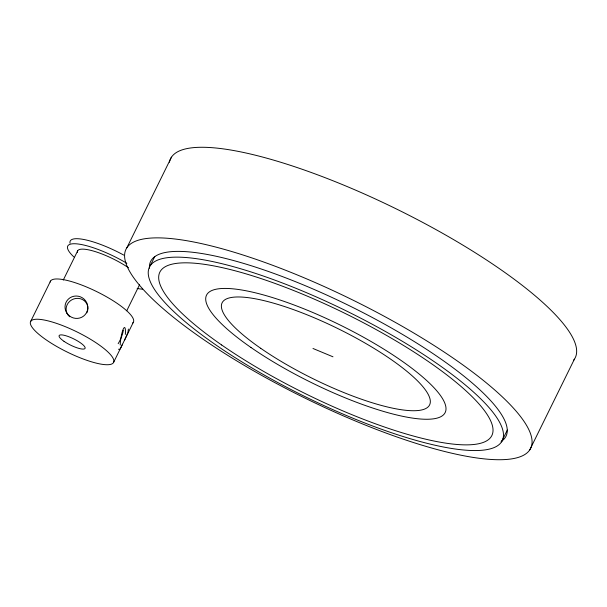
<?xml version="1.0" encoding="UTF-8"?>
<svg xmlns="http://www.w3.org/2000/svg" width="607" height="607" viewBox="0 0 607 607"><rect width="100%" height="100%" fill="white"/><g stroke="black" fill="none" stroke-linecap="round" stroke-linejoin="round"><path stroke-width="0.91" d="M124.488 340.277L127.91 332.674L128.388 329.085M30.729 321.331L50.54 281.064M63.257 280.093L77.704 250.737M126.863 247.793L171.44 157.19M126.757 310.754L139.557 284.751M150.21 265.79L154.8 256.458M113.463 362.637A46.253 11.192 26.2 0 0 56.55 323.387A46.253 11.192 26.2 0 0 46.276 339.928A46.253 11.192 26.2 0 0 113.463 362.637L133.282 322.37M501.496 441.904A196.569 47.551 26.2 0 0 260.904 275.199A196.569 47.551 26.2 0 0 215.159 344.442A196.569 47.551 26.2 0 0 501.496 441.904L507.338 430.029M529.805 449.81A225.478 54.547 26.2 0 0 253.84 258.582A225.478 54.547 26.2 0 0 201.357 338.008A225.478 54.547 26.2 0 0 529.805 449.81L574.389 359.207M122.546 344.222C121.461 345.353 120.414 350.892 118.486 349.222M312.977 348.479L332.977 356.802M123.312 330.352A10.987 2.686 -67.4 0 1 118.153 343.699M69.722 316.771A10.987 10.311 -20.9 0 1 68.242 302.916A10.987 10.311 -20.9 0 1 82.628 299.615A10.987 10.311 -20.9 0 1 86.839 312.84M77.415 252.383A35.267 8.528 26.2 0 1 94.419 251.351A35.267 8.528 26.2 0 1 128.509 267.763M50.161 282.073A46.253 11.192 26.2 0 1 97.894 292.195A46.253 11.192 26.2 0 1 132.501 323.212M120.194 345.049A11.487 1.996 -81.2 0 1 123.365 328.857A11.487 1.996 -81.2 0 1 125.346 334.374M70.017 243.202A46.253 11.192 26.2 0 1 123.76 255.092M142.539 289.175A46.253 11.192 26.2 0 1 137.159 288.454M73.948 256.989A46.253 11.192 26.2 0 1 77.84 243.968A46.253 11.192 26.2 0 1 126.855 263.294M169.429 162.274A225.478 54.547 26.2 0 1 396.007 208.77A225.478 54.547 26.2 0 1 573.44 360.475M149.459 268.264A198.011 47.907 26.2 0 1 349.882 306.011A198.011 47.907 26.2 0 1 501.086 441.517M64.031 341.339A14.454 3.498 26.2 0 0 85.026 348.441A14.454 3.498 26.2 0 0 67.24 336.172A14.454 3.498 26.2 0 0 64.031 341.339M66.694 312.848A11.48 11.138 27.3 0 0 86.444 312.802A11.48 11.138 27.3 0 0 76.11 296.019A11.48 11.138 27.3 0 0 66.694 312.848M221.669 344.996A185.006 44.759 26.2 0 0 491.162 436.729A185.006 44.759 26.2 0 0 264.728 279.819A185.006 44.759 26.2 0 0 221.669 344.996M250.972 347.485A132.971 32.171 26.2 0 0 444.665 413.413A132.971 32.171 26.2 0 0 281.921 300.64A132.971 32.171 26.2 0 0 250.972 347.485M260.737 348.312A115.626 27.975 26.2 0 0 429.172 405.643A115.626 27.975 26.2 0 0 287.65 307.582A115.626 27.975 26.2 0 0 260.737 348.312"/></g></svg>
